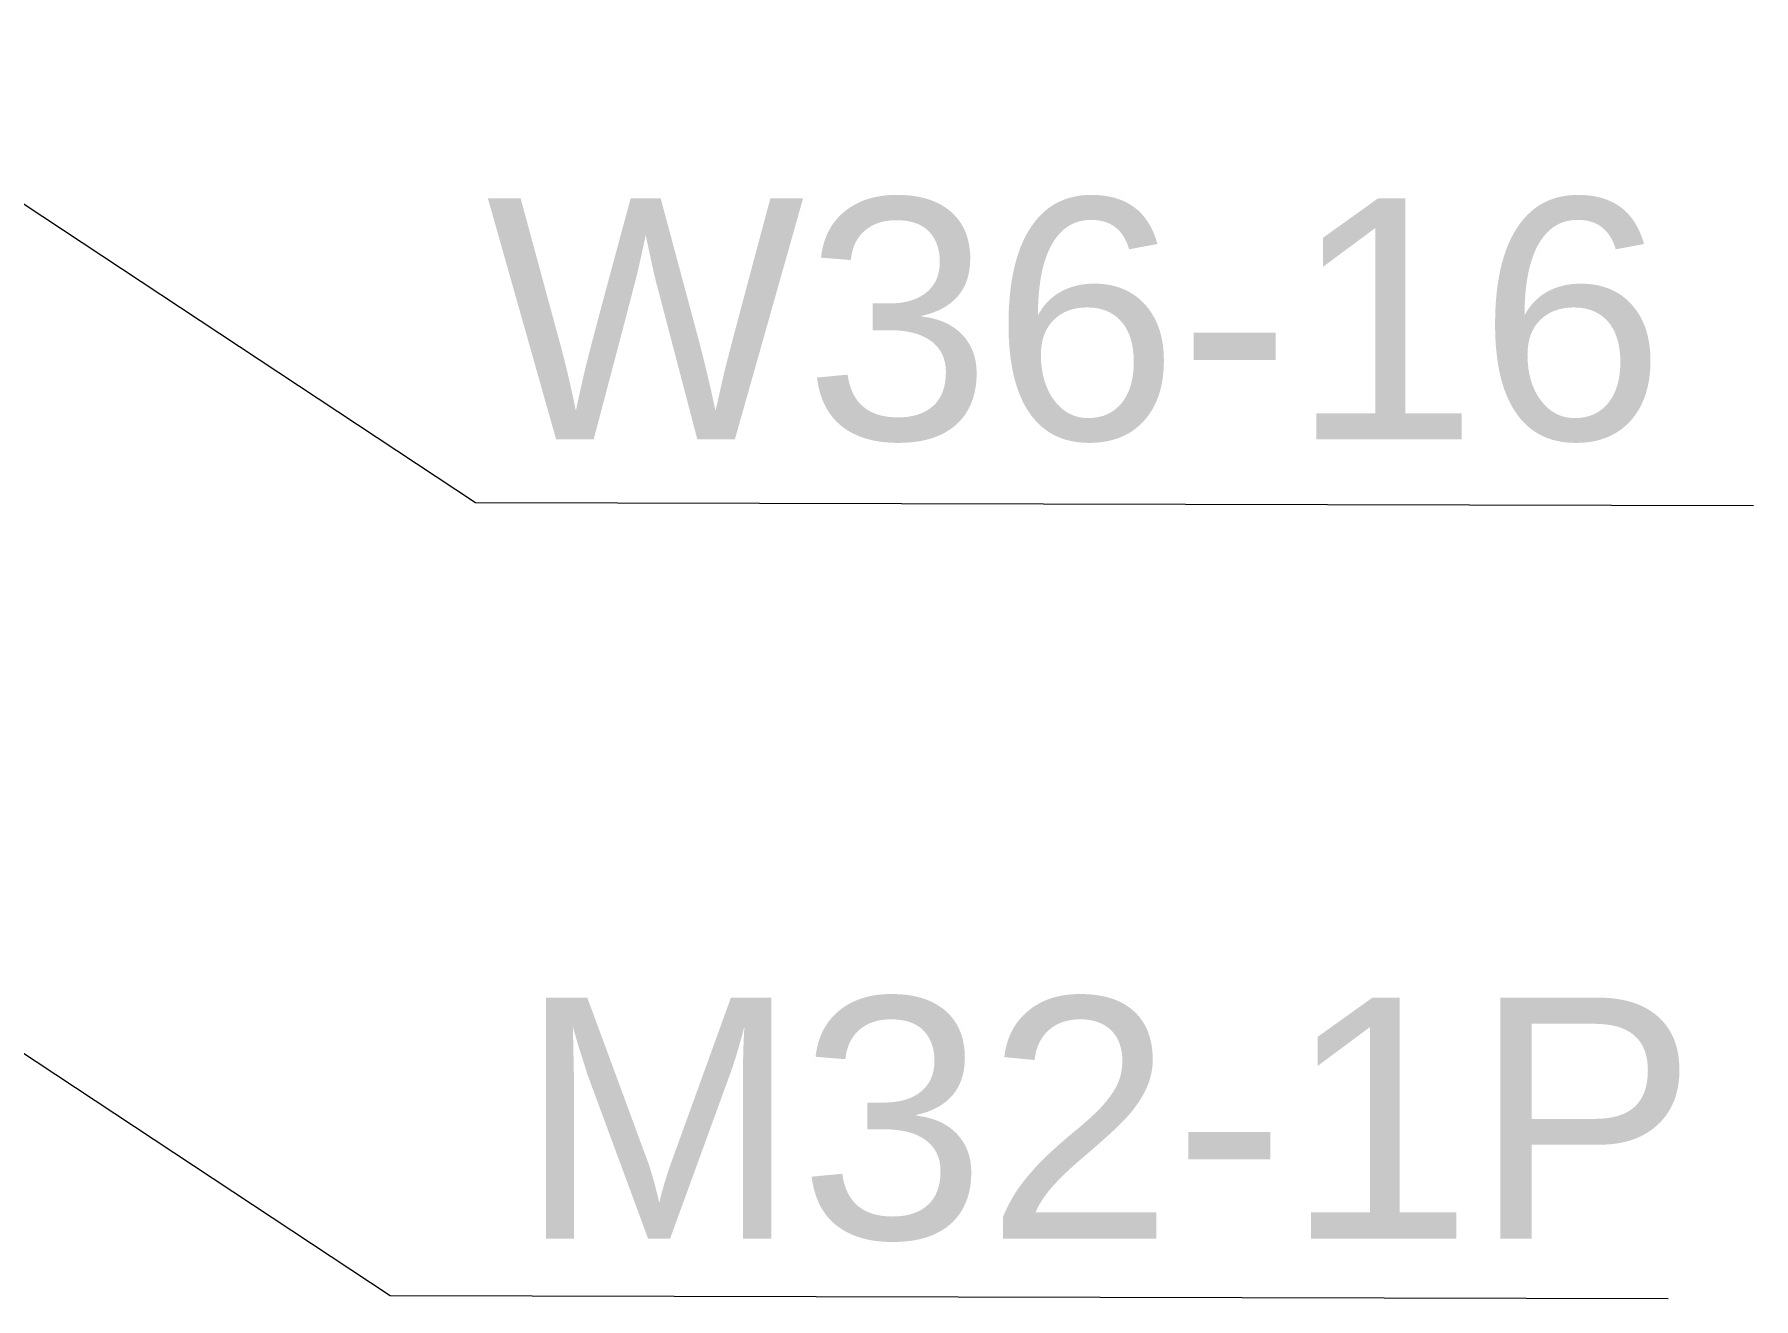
# Model space of a CAD drawing. Header units: millimetres. Extents: x -121 to 473, y -80 to 340.
# Drawn here: x 93.69 to 136.49, y 133.81 to 165.29 of the extents above; entities that cross this region are included whole.
import ezdxf

# ---------------------------------------------------------------- set-up
doc = ezdxf.new("R2010")
doc.units = ezdxf.units.MM
doc.layers.add('DIM', color=3, linetype='Continuous', lineweight=9)
doc.styles.get("Standard").update_dxf_attribs({"font": 'arial.ttf'})

msp = doc.modelspace()

# ---------------------------------------------------------------- linework, layer by layer
at = {"layer": 'DIM', "color": 5}
for p, q in [((104.672, 153.633), (136.493, 153.559)), ((102.547, 133.883), (134.368, 133.809))]:
    msp.add_line(p, q, dxfattribs=at)
for points in [[(87.039, 165.287), (104.672, 153.633)], [(84.914, 145.537), (102.547, 133.883)]]:
    msp.add_lwpolyline(points, dxfattribs=at)

# ---------------------------------------------------------------- texts
at = {"layer": 'DIM', "color": 5, "char_height": 6, "attachment_point": 1}
for s, insert in [('W36-16', (104.947, 161.201)), ('M32-1P', (105.742, 141.304))]:
    msp.add_mtext(s, dxfattribs=dict(at, insert=insert))

doc.saveas('drawing.dxf')
